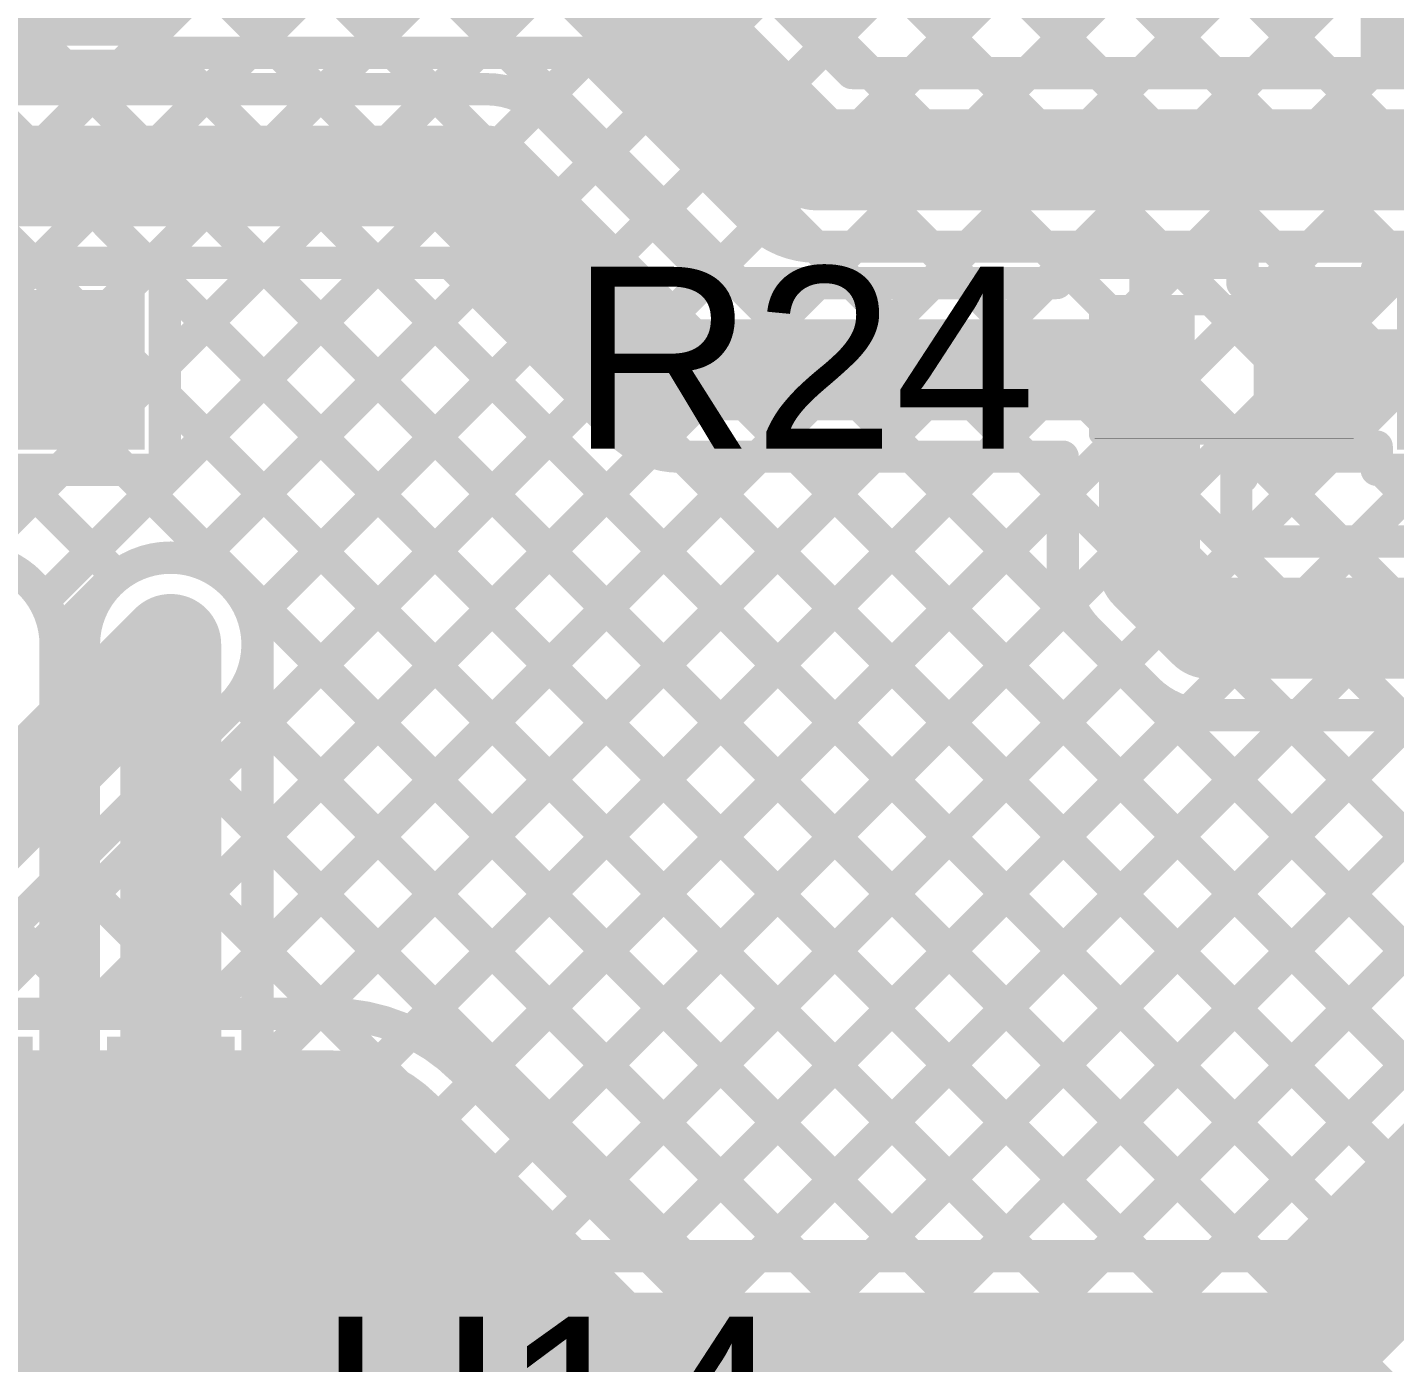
# Model space of a CAD drawing. Header units: millimetres. Extents: x -0.08 to 7.12, y -0.08 to 3.98.
# Drawn here: x 2.5545 to 2.8931, y 1.7122 to 2.0428 of the extents above; entities that cross this region are included whole.
import ezdxf

# ---------------------------------------------------------------- set-up
doc = ezdxf.new("R2010")
doc.units = ezdxf.units.MM
doc.header["$MEASUREMENT"] = 0
for name, color, linetype in [('BottomLayer', 5, 'Continuous'), ('TopLayer', 1, 'Continuous'), ('TopOverlay', 2, 'Continuous'), ('TopPaste', 8, 'Continuous'), ('TopSolder', 216, 'Continuous'), ('ViaHoleLayer', 16, 'Continuous')]:
    doc.layers.add(name, color=color, linetype=linetype)
doc.styles.add('Arial', font='', dxfattribs={"height": 0.2})
doc.styles.get('Arial').set_extended_font_data('Arial')

# ---------------------------------------------------------------- blocks, each defined once
blk = doc.blocks.new('SOP_16_150____26')
at = {"layer": 'TopLayer'}
blk.add_hatch(color=1, dxfattribs=at).paths.add_polyline_path([(-0.13484, 0.18681), (-0.09154, 0.18681), (-0.09154, 0.16319), (-0.13484, 0.16319)])
at = {"layer": 'TopOverlay'}
blk.add_hatch(color=2, dxfattribs=at).paths.add_polyline_path([(-0.088, 0.16), (-0.077, 0.16), (-0.077, 0.186), (-0.088, 0.186)])
at = {"layer": 'TopPaste'}
blk.add_hatch(color=8, dxfattribs=at).paths.add_polyline_path([(-0.13484, 0.18681), (-0.09154, 0.18681), (-0.09154, 0.16319), (-0.13484, 0.16319)])
at = {"layer": 'TopSolder'}
for points in [[(-0.13884, 0.19081), (-0.08754, 0.19081), (-0.08754, 0.15919), (-0.13884, 0.15919)], [(-0.13884, 0.14081), (-0.08754, 0.14081), (-0.08754, 0.10919), (-0.13884, 0.10919)]]:
    blk.add_hatch(color=216, dxfattribs=at).paths.add_polyline_path(points)
at = {"layer": 'TopOverlay', "const_width": 0.005}
for points in [[(-0.075, 0.192), (-0.075, 0.198)], [(0.075, 0.198), (-0.075, 0.198)], [(-0.146, 0.171), (-0.146, 0.181)], [(-0.141, 0.176), (-0.146, 0.181)], [(-0.146, 0.171), (-0.141, 0.176)]]:
    blk.add_lwpolyline(points, dxfattribs=at)
at = {"layer": 'TopOverlay', "const_width": 0.0025}
for points in [[(-0.07625, 0.198, 1), (-0.07375, 0.198, 1)], [(-0.07625, 0.198, 1), (-0.07375, 0.198, 1)], [(-0.07625, 0.192, 1), (-0.07375, 0.192, 1)], [(-0.14725, 0.181, 1), (-0.14475, 0.181, 1)], [(-0.14725, 0.181, 1), (-0.14475, 0.181, 1)], [(-0.14225, 0.176, 1), (-0.13975, 0.176, 1)], [(-0.14225, 0.176, 1), (-0.13975, 0.176, 1)], [(-0.14725, 0.171, 1), (-0.14475, 0.171, 1)], [(-0.14725, 0.171, 1), (-0.14475, 0.171, 1)]]:
    blk.add_lwpolyline(points, format="xyb", close=True, dxfattribs=at)
blk = doc.blocks.new('SOP_4_2_54_32')
at = {"layer": 'TopLayer'}
for points in [[(-0.15157, 0.06575), (-0.09449, 0.06575), (-0.09449, 0.03425), (-0.15157, 0.03425)], [(0.09449, 0.06575), (0.15157, 0.06575), (0.15157, 0.03425), (0.09449, 0.03425)], [(-0.15157, -0.03425), (-0.09449, -0.03425), (-0.09449, -0.06575), (-0.15157, -0.06575)], [(0.09449, -0.03425), (0.15157, -0.03425), (0.15157, -0.06575), (0.09449, -0.06575)]]:
    blk.add_hatch(color=1, dxfattribs=at).paths.add_polyline_path(points)
at = {"layer": 'TopPaste'}
for points in [[(-0.15157, 0.06575), (-0.09449, 0.06575), (-0.09449, 0.03425), (-0.15157, 0.03425)], [(0.09449, 0.06575), (0.15157, 0.06575), (0.15157, 0.03425), (0.09449, 0.03425)], [(-0.15157, -0.03425), (-0.09449, -0.03425), (-0.09449, -0.06575), (-0.15157, -0.06575)], [(0.09449, -0.03425), (0.15157, -0.03425), (0.15157, -0.06575), (0.09449, -0.06575)]]:
    blk.add_hatch(color=8, dxfattribs=at).paths.add_polyline_path(points)
at = {"layer": 'TopSolder'}
for points in [[(-0.15557, 0.06975), (-0.09049, 0.06975), (-0.09049, 0.03025), (-0.15557, 0.03025)], [(0.09049, 0.06975), (0.15557, 0.06975), (0.15557, 0.03025), (0.09049, 0.03025)], [(-0.15557, -0.03025), (-0.09049, -0.03025), (-0.09049, -0.06975), (-0.15557, -0.06975)], [(0.09049, -0.03025), (0.15557, -0.03025), (0.15557, -0.06975), (0.09049, -0.06975)]]:
    blk.add_hatch(color=216, dxfattribs=at).paths.add_polyline_path(points)
at = {"layer": 'TopOverlay', "const_width": 0.005}
for points in [[(-0.052, 0.081), (0.066, 0.081)], [(-0.163, 0.048), (-0.163, 0.058)], [(-0.163, 0.058), (-0.158, 0.053)], [(-0.163, 0.048), (-0.158, 0.053)], [(-0.052, -0.081), (0.066, -0.081)]]:
    blk.add_lwpolyline(points, dxfattribs=at)
at = {"layer": 'TopOverlay', "const_width": 0.0025}
for points in [[(-0.05325, 0.081, 1), (-0.05075, 0.081, 1)], [(0.06475, 0.081, 1), (0.06725, 0.081, 1)], [(-0.16425, 0.058, 1), (-0.16175, 0.058, 1)], [(-0.16425, 0.058, 1), (-0.16175, 0.058, 1)], [(-0.15925, 0.053, 1), (-0.15675, 0.053, 1)], [(-0.15925, 0.053, 1), (-0.15675, 0.053, 1)], [(-0.16425, 0.048, 1), (-0.16175, 0.048, 1)], [(-0.16425, 0.048, 1), (-0.16175, 0.048, 1)], [(-0.05325, -0.081, 1), (-0.05075, -0.081, 1)], [(0.06475, -0.081, 1), (0.06725, -0.081, 1)]]:
    blk.add_lwpolyline(points, format="xyb", close=True, dxfattribs=at)
blk = doc.blocks.new('SOP_4_2_54_33')
at = {"layer": 'TopLayer'}
for points in [[(-0.15157, 0.06575), (-0.09449, 0.06575), (-0.09449, 0.03425), (-0.15157, 0.03425)], [(0.09449, 0.06575), (0.15157, 0.06575), (0.15157, 0.03425), (0.09449, 0.03425)], [(-0.15157, -0.03425), (-0.09449, -0.03425), (-0.09449, -0.06575), (-0.15157, -0.06575)], [(0.09449, -0.03425), (0.15157, -0.03425), (0.15157, -0.06575), (0.09449, -0.06575)]]:
    blk.add_hatch(color=1, dxfattribs=at).paths.add_polyline_path(points)
at = {"layer": 'TopPaste'}
for points in [[(-0.15157, 0.06575), (-0.09449, 0.06575), (-0.09449, 0.03425), (-0.15157, 0.03425)], [(0.09449, 0.06575), (0.15157, 0.06575), (0.15157, 0.03425), (0.09449, 0.03425)], [(-0.15157, -0.03425), (-0.09449, -0.03425), (-0.09449, -0.06575), (-0.15157, -0.06575)], [(0.09449, -0.03425), (0.15157, -0.03425), (0.15157, -0.06575), (0.09449, -0.06575)]]:
    blk.add_hatch(color=8, dxfattribs=at).paths.add_polyline_path(points)
at = {"layer": 'TopSolder'}
for points in [[(-0.15557, 0.06975), (-0.09049, 0.06975), (-0.09049, 0.03025), (-0.15557, 0.03025)], [(0.09049, 0.06975), (0.15557, 0.06975), (0.15557, 0.03025), (0.09049, 0.03025)], [(-0.15557, -0.03025), (-0.09049, -0.03025), (-0.09049, -0.06975), (-0.15557, -0.06975)], [(0.09049, -0.03025), (0.15557, -0.03025), (0.15557, -0.06975), (0.09049, -0.06975)]]:
    blk.add_hatch(color=216, dxfattribs=at).paths.add_polyline_path(points)
at = {"layer": 'TopOverlay', "const_width": 0.005}
for points in [[(-0.052, 0.081), (0.066, 0.081)], [(-0.163, 0.048), (-0.163, 0.058)], [(-0.163, 0.058), (-0.158, 0.053)], [(-0.163, 0.048), (-0.158, 0.053)], [(-0.052, -0.081), (0.066, -0.081)]]:
    blk.add_lwpolyline(points, dxfattribs=at)
at = {"layer": 'TopOverlay', "const_width": 0.0025}
for points in [[(-0.05325, 0.081, 1), (-0.05075, 0.081, 1)], [(0.06475, 0.081, 1), (0.06725, 0.081, 1)], [(-0.16425, 0.058, 1), (-0.16175, 0.058, 1)], [(-0.16425, 0.058, 1), (-0.16175, 0.058, 1)], [(-0.15925, 0.053, 1), (-0.15675, 0.053, 1)], [(-0.15925, 0.053, 1), (-0.15675, 0.053, 1)], [(-0.16425, 0.048, 1), (-0.16175, 0.048, 1)], [(-0.16425, 0.048, 1), (-0.16175, 0.048, 1)], [(-0.05325, -0.081, 1), (-0.05075, -0.081, 1)], [(0.06475, -0.081, 1), (0.06725, -0.081, 1)]]:
    blk.add_lwpolyline(points, format="xyb", close=True, dxfattribs=at)
blk = doc.blocks.new('R___0402_46')
at = {"layer": 'TopLayer'}
for points in [[(-0.0275, -0.0125), (-0.0275, 0.0125), (-0.0095, 0.0125), (-0.0095, -0.0125)], [(0.0095, -0.0125), (0.0095, 0.0125), (0.0275, 0.0125), (0.0275, -0.0125)]]:
    blk.add_hatch(color=1, dxfattribs=at).paths.add_polyline_path(points)
at = {"layer": 'TopPaste'}
for points in [[(-0.0275, -0.0125), (-0.0275, 0.0125), (-0.0095, 0.0125), (-0.0095, -0.0125)], [(0.0095, -0.0125), (0.0095, 0.0125), (0.0275, 0.0125), (0.0275, -0.0125)]]:
    blk.add_hatch(color=8, dxfattribs=at).paths.add_polyline_path(points)
at = {"layer": 'TopSolder'}
for points in [[(-0.02967, -0.01467), (-0.02967, 0.01467), (-0.00733, 0.01467), (-0.00733, -0.01467)], [(0.00733, -0.01467), (0.00733, 0.01467), (0.02967, 0.01467), (0.02967, -0.01467)]]:
    blk.add_hatch(color=216, dxfattribs=at).paths.add_polyline_path(points)
at = {"layer": 'TopOverlay'}
for points, const_width in [([(-0.031, 0.016), (0.031, 0.016)], 0.005), ([(-0.031, -0.016), (-0.031, 0.016)], 0.005), ([(0.031, -0.016), (0.031, 0.016)], 0.005), ([(-0.031, -0.016), (0.031, -0.016)], 0.005), ([(-0.032, -0.017), (0.032, -0.017)], 0.000127)]:
    blk.add_lwpolyline(points, dxfattribs=dict(at, const_width=const_width))
for points, const_width in [([(-0.03225, 0.016, 1), (-0.02975, 0.016, 1)], 0.0025), ([(-0.03225, 0.016, 1), (-0.02975, 0.016, 1)], 0.0025), ([(0.02975, 0.016, 1), (0.03225, 0.016, 1)], 0.0025), ([(0.02975, 0.016, 1), (0.03225, 0.016, 1)], 0.0025), ([(-0.03225, -0.016, 1), (-0.02975, -0.016, 1)], 0.0025), ([(-0.03225, -0.016, 1), (-0.02975, -0.016, 1)], 0.0025), ([(0.02975, -0.016, 1), (0.03225, -0.016, 1)], 0.0025), ([(0.02975, -0.016, 1), (0.03225, -0.016, 1)], 0.0025), ([(-0.03203, -0.017, 1), (-0.03197, -0.017, 1)], 0.0000635), ([(0.03197, -0.017, 1), (0.03203, -0.017, 1)], 0.0000635)]:
    blk.add_lwpolyline(points, format="xyb", close=True, dxfattribs=dict(at, const_width=const_width))

msp = doc.modelspace()

# ---------------------------------------------------------------- hatches: boundary and pattern name
at = {"layer": 'BottomLayer'}
h = msp.add_hatch(color=5, dxfattribs=at)
edge = h.paths.add_edge_path()
edge.add_arc((2.59, 1.89), 0.01181, 0, 360)
at = {"layer": 'TopLayer'}
h = msp.add_hatch(color=1, dxfattribs=at)
edge = h.paths.add_edge_path()
edge.add_arc((2.59, 1.89), 0.01181, 0, 360)
at = {"layer": 'ViaHoleLayer'}
h = msp.add_hatch(color=16, dxfattribs=at)
edge = h.paths.add_edge_path()
edge.add_arc((2.59, 1.89), 0.00591, 0, 360)

# ---------------------------------------------------------------- linework, layer by layer
at = {"layer": 'BottomLayer'}
for points, const_width in [([(2.39821, 2.36832), (3.2721, 1.49443)], 0.008), ([(2.42649, 2.36832), (3.2721, 1.52271)], 0.008), ([(2.45478, 2.36832), (3.2721, 1.551)], 0.008), ([(2.46327, 1.94713), (2.88446, 2.36832)], 0.008), ([(2.47742, 1.93299), (2.91275, 2.36832)], 0.008), ([(2.48306, 2.36832), (3.2721, 1.57928)], 0.008), ([(2.49156, 1.91885), (2.94103, 2.36832)], 0.008), ([(2.50569, 1.9047), (2.96932, 2.36832)], 0.008), ([(2.51135, 2.36832), (3.2721, 1.60757)], 0.008), ([(2.53963, 2.36832), (3.2721, 1.63585)], 0.008), ([(2.54077, 1.91149), (2.9976, 2.36832)], 0.008), ([(2.54092, 1.7985), (3.11074, 2.36832)], 0.008), ([(2.55851, 1.90094), (3.02588, 2.36832)], 0.008), ([(2.56791, 2.36832), (3.2721, 1.66414)], 0.008), ([(2.5692, 1.7985), (3.13902, 2.36832)], 0.008), ([(2.59638, 1.91053), (3.05417, 2.36832)], 0.008), ([(2.59749, 1.7985), (3.16731, 2.36832)], 0.008), ([(2.61053, 1.89639), (3.08245, 2.36832)], 0.008), ([(2.51227, 2.22598), (3.2721, 1.46615)], 0.008), ([(2.44339, 2.21), (3.21839, 1.435)], 0.008), ([(2.47167, 2.21), (3.24667, 1.435)], 0.008), ([(2.50257, 2.20739), (3.2721, 1.43786)], 0.008), ([(2.62577, 1.7985), (3.01894, 2.19167)], 0.008), ([(2.43738, 2.18773), (3.19011, 1.435)], 0.008), ([(2.42911, 2.16771), (3.16182, 1.435)], 0.008), ([(2.32037, 2.16331), (2.57675, 1.90693)], 0.008), ([(2.34866, 2.16331), (3.07697, 1.435)], 0.008), ([(2.37694, 2.16331), (3.10525, 1.435)], 0.008), ([(2.40523, 2.16331), (3.13354, 1.435)], 0.008), ([(2.64946, 1.7939), (3.01782, 2.16226)], 0.008), ([(2.66545, 1.78161), (3.01782, 2.13398)], 0.008), ([(2.67959, 1.76747), (3.02592, 2.1138)], 0.008), ([(2.69374, 1.75333), (3.04006, 2.09966)], 0.008), ([(2.70788, 1.73919), (3.05421, 2.08551)], 0.008), ([(2.72202, 1.72504), (3.06835, 2.07137)], 0.008), ([(2.73616, 1.7109), (3.08249, 2.05723)], 0.008), ([(2.7503, 1.69676), (3.09663, 2.04309)], 0.008), ([(2.76445, 1.68262), (3.11078, 2.02895)], 0.008), ([(2.77859, 1.66847), (3.12492, 2.0148)], 0.008), ([(2.79273, 1.65433), (3.13906, 2.00066)], 0.008), ([(2.80687, 1.64019), (3.1532, 1.98652)], 0.008), ([(2.56142, 1.89183), (2.5748, 1.9052)], 0.008), ([(2.51394, 1.81394), (2.59, 1.89)], 0.025), ([(2.60693, 1.87675), (3.04868, 1.435)], 0.008), ([(2.52914, 1.79873), (2.6052, 1.8748)], 0.008), ([(2.5929, 1.8625), (2.83957, 1.61583)], 0.008), ([(2.57876, 1.84836), (2.62862, 1.7985)], 0.008), ([(2.56462, 1.83421), (2.60033, 1.7985)], 0.008), ([(2.55048, 1.82007), (2.57205, 1.7985)], 0.008), ([(2.5289, 1.7985), (2.6293, 1.7985)], 0.008), ([(1.905, 1.752), (2.6293, 1.752)], 0.075), ([(2.6293, 1.752), (2.82164, 1.55966)], 0.075), ([(2.66218, 1.78488), (2.82878, 1.61829)], 0.008)]:
    msp.add_lwpolyline(points, dxfattribs=dict(at, const_width=const_width))
at = {"layer": 'BottomLayer', "const_width": 0.008}
for points in [[(2.5248, 1.9052, -0.637827), (2.56142, 1.89183)], [(2.5748, 1.9052, -0.668179), (2.6115, 1.89)], [(2.6115, 1.89, -0.198912), (2.6052, 1.8748)], [(2.6293, 1.7985, -0.198912), (2.66218, 1.78488)], [(2.6293, 1.7985, -0.198912), (2.66218, 1.78488)]]:
    msp.add_lwpolyline(points, format="xyb", dxfattribs=at)
at = {"layer": 'BottomLayer'}
for points, const_width in [([(2.59438, 1.91053, 1), (2.59838, 1.91053, 1)], 0.004), ([(2.57475, 1.90693, 1), (2.57875, 1.90693, 1)], 0.004), ([(2.5728, 1.9052, 1), (2.5768, 1.9052, 1)], 0.004), ([(2.5728, 1.9052, 1), (2.5768, 1.9052, 1)], 0.004), ([(2.55651, 1.90094, 1), (2.56051, 1.90094, 1)], 0.004), ([(2.58375, 1.89, 1), (2.59625, 1.89, 1)], 0.0125), ([(2.60853, 1.89639, 1), (2.61253, 1.89639, 1)], 0.004), ([(2.55942, 1.89183, 1), (2.56342, 1.89183, 1)], 0.004), ([(2.55942, 1.89183, 1), (2.56342, 1.89183, 1)], 0.004), ([(2.6095, 1.89, 1), (2.6135, 1.89, 1)], 0.004), ([(2.6095, 1.89, 1), (2.6135, 1.89, 1)], 0.004), ([(2.60493, 1.87675, 1), (2.60893, 1.87675, 1)], 0.004), ([(2.6032, 1.8748, 1), (2.6072, 1.8748, 1)], 0.004), ([(2.6032, 1.8748, 1), (2.6072, 1.8748, 1)], 0.004), ([(2.5909, 1.8625, 1), (2.5949, 1.8625, 1)], 0.004), ([(2.57676, 1.84836, 1), (2.58076, 1.84836, 1)], 0.004), ([(2.56262, 1.83421, 1), (2.56662, 1.83421, 1)], 0.004), ([(2.5672, 1.7985, 1), (2.5712, 1.7985, 1)], 0.004), ([(2.57005, 1.7985, 1), (2.57405, 1.7985, 1)], 0.004), ([(2.59549, 1.7985, 1), (2.59949, 1.7985, 1)], 0.004), ([(2.59833, 1.7985, 1), (2.60233, 1.7985, 1)], 0.004), ([(2.62377, 1.7985, 1), (2.62777, 1.7985, 1)], 0.004), ([(2.62662, 1.7985, 1), (2.63062, 1.7985, 1)], 0.004), ([(2.6273, 1.7985, 1), (2.6313, 1.7985, 1)], 0.004), ([(2.6273, 1.7985, 1), (2.6313, 1.7985, 1)], 0.004), ([(2.6273, 1.7985, 1), (2.6313, 1.7985, 1)], 0.004), ([(2.64746, 1.7939, 1), (2.65146, 1.7939, 1)], 0.004), ([(2.61055, 1.752, 1), (2.64805, 1.752, 1)], 0.0375), ([(2.61055, 1.752, 1), (2.64805, 1.752, 1)], 0.0375), ([(2.66018, 1.78488, 1), (2.66418, 1.78488, 1)], 0.004), ([(2.66018, 1.78488, 1), (2.66418, 1.78488, 1)], 0.004), ([(2.66018, 1.78488, 1), (2.66418, 1.78488, 1)], 0.004), ([(2.66345, 1.78161, 1), (2.66745, 1.78161, 1)], 0.004), ([(2.67759, 1.76747, 1), (2.68159, 1.76747, 1)], 0.004), ([(2.69174, 1.75333, 1), (2.69574, 1.75333, 1)], 0.004), ([(2.70588, 1.73919, 1), (2.70988, 1.73919, 1)], 0.004), ([(2.72002, 1.72504, 1), (2.72402, 1.72504, 1)], 0.004), ([(2.73416, 1.7109, 1), (2.73816, 1.7109, 1)], 0.004)]:
    msp.add_lwpolyline(points, format="xyb", close=True, dxfattribs=dict(at, const_width=const_width))
at = {"layer": 'TopLayer'}
for points, const_width in [([(2.51191, 2.39604), (2.87645, 2.0315)], 0.008), ([(2.49777, 2.3819), (2.84816, 2.0315)], 0.008), ([(2.48363, 2.36776), (2.81988, 2.0315)], 0.008), ([(2.46948, 2.35361), (2.7916, 2.0315)], 0.008), ([(2.45534, 2.33947), (2.76331, 2.0315)], 0.008), ([(2.75217, 2.03804), (2.97823, 2.26409)], 0.008), ([(2.77392, 2.0315), (2.97823, 2.23581)], 0.008), ([(2.8022, 2.0315), (2.97823, 2.20753)], 0.008), ([(2.83049, 2.0315), (2.97823, 2.17924)], 0.008), ([(2.88865, 2.03325), (2.88865, 2.08275)], 0.008), ([(2.71701, 2.0732), (2.75871, 2.0315)], 0.008), ([(2.70181, 2.058), (2.74981, 2.01)], 0.025), ([(2.85877, 2.0315), (2.88865, 2.06138)], 0.008), ([(2.58856, 2.0365), (2.6929, 2.0365)], 0.008), ([(2.58856, 2.03325), (2.58856, 2.0365)], 0.008), ([(2.58861, 2.0365), (2.59761, 2.0275)], 0.008), ([(2.60021, 2.0275), (2.60921, 2.0365)], 0.008), ([(2.61689, 2.0365), (2.62589, 2.0275)], 0.008), ([(2.6285, 2.0275), (2.6375, 2.0365)], 0.008), ([(2.64517, 2.0365), (2.65417, 2.0275)], 0.008), ([(2.65678, 2.0275), (2.66578, 2.0365)], 0.008), ([(2.67346, 2.0365), (2.73046, 1.9795)], 0.008), ([(2.68087, 2.0233), (2.69348, 2.03592)], 0.008), ([(2.6929, 2.0365), (2.7346, 1.9948)], 0.008), ([(2.51348, 2.03325), (2.58856, 2.03325)], 0.008), ([(2.56357, 2.03325), (2.56932, 2.0275)], 0.008), ([(2.57193, 2.0275), (2.57768, 2.03325)], 0.008), ([(2.75871, 2.0315), (3.01309, 2.0315)], 0.008), ([(2.88865, 2.03325), (2.96374, 2.03325)], 0.008), ([(2.46911, 2.0275), (2.66811, 2.0275)], 0.008), ([(2.68331, 2.0212), (2.72502, 1.9795)], 0.008), ([(2.69518, 2.00933), (2.70763, 2.02178)], 0.008), ([(2.74981, 2.01), (3.022, 2.01)], 0.025), ([(2.46911, 2.006), (2.66811, 2.006)], 0.025), ([(2.66811, 2.006), (2.71611, 1.958)], 0.025), ([(2.70933, 1.99519), (2.72177, 2.00763)], 0.008), ([(2.72347, 1.98105), (2.73597, 1.99355)], 0.008), ([(2.74974, 1.9885), (2.75874, 1.9795)], 0.008), ([(2.74981, 1.9885), (3.022, 1.9885)], 0.008), ([(2.7502, 1.9795), (2.7592, 1.9885)], 0.008), ([(2.77803, 1.9885), (2.78703, 1.9795)], 0.008), ([(2.77849, 1.9795), (2.78749, 1.9885)], 0.008), ([(2.80631, 1.9885), (2.81031, 1.9845)], 0.008), ([(2.81177, 1.9845), (2.81577, 1.9885)], 0.008), ([(2.8346, 1.9885), (2.8386, 1.9845)], 0.008), ([(2.84006, 1.9845), (2.84406, 1.9885)], 0.008), ([(2.86288, 1.9885), (2.87188, 1.9795)], 0.008), ([(2.86334, 1.9795), (2.87234, 1.9885)], 0.008), ([(2.89116, 1.9885), (2.89692, 1.98275)], 0.008), ([(2.89487, 1.98275), (2.90062, 1.9885)], 0.008), ([(2.47802, 1.9845), (2.65921, 1.9845)], 0.008), ([(2.55851, 1.90094), (2.64207, 1.9845)], 0.008), ([(2.58856, 1.95928), (2.61378, 1.9845)], 0.008), ([(2.61232, 1.9845), (2.85832, 1.7385)], 0.008), ([(2.64061, 1.9845), (2.87735, 1.74776)], 0.008), ([(2.65921, 1.9845), (2.70091, 1.9428)], 0.008), ([(2.80939, 1.98212), (2.81177, 1.9845)], 0.008), ([(2.80939, 1.9845), (2.85539, 1.9845)], 0.008), ([(2.80939, 1.9795), (2.80939, 1.9845)], 0.008), ([(2.85539, 1.9795), (2.85539, 1.9845)], 0.008), ([(2.51348, 1.98275), (2.58856, 1.98275)], 0.008), ([(2.58579, 1.98275), (2.58856, 1.97997)], 0.008), ([(2.58856, 1.93325), (2.58856, 1.98275)], 0.008), ([(2.80677, 1.9795), (2.80939, 1.98212)], 0.008), ([(2.83239, 1.958), (2.83239, 1.9805)], 0.01), ([(2.88865, 1.98275), (2.96374, 1.98275)], 0.008), ([(2.88865, 1.977), (2.88865, 1.98275)], 0.008), ([(2.58856, 1.97997), (2.83004, 1.7385)], 0.008), ([(2.59638, 1.91053), (2.66478, 1.97893)], 0.008), ([(2.72502, 1.9795), (2.80939, 1.9795)], 0.008), ([(2.85539, 1.9795), (2.88739, 1.9795)], 0.008), ([(2.86809, 1.7385), (3.1028, 1.9732)], 0.008), ([(2.479, 1.958), (2.55102, 1.958)], 0.025), ([(2.61053, 1.89639), (2.67892, 1.96479)], 0.008), ([(2.71611, 1.958), (2.83239, 1.958)], 0.025), ([(2.83239, 1.90864), (2.83239, 1.958)], 0.025), ([(2.86939, 1.958), (2.92613, 1.958)], 0.02), ([(2.877, 1.717), (3.118, 1.958)], 0.025), ([(2.58856, 1.95169), (2.80175, 1.7385)], 0.008), ([(2.6115, 1.86908), (2.69306, 1.95064)], 0.008), ([(2.61081, 1.75526), (2.79206, 1.9365)], 0.008), ([(2.6115, 1.8408), (2.70857, 1.93787)], 0.008), ([(2.6115, 1.81251), (2.73549, 1.9365)], 0.008), ([(2.6115, 1.78423), (2.76377, 1.9365)], 0.008), ([(2.71611, 1.9365), (2.80939, 1.9365)], 0.008), ([(2.71689, 1.9365), (2.89149, 1.7619)], 0.008), ([(2.74517, 1.9365), (2.90563, 1.77604)], 0.008), ([(2.77346, 1.9365), (2.91978, 1.79018)], 0.008), ([(2.80174, 1.9365), (2.81089, 1.92735)], 0.008), ([(2.80939, 1.9315), (2.80939, 1.9365)], 0.008), ([(2.81089, 1.9315), (2.81089, 1.9365)], 0.008), ([(2.85389, 1.9315), (2.85389, 1.9365)], 0.008), ([(2.85539, 1.9315), (2.85539, 1.9365)], 0.008), ([(2.85539, 1.9365), (2.88739, 1.9365)], 0.008), ([(2.85592, 1.91552), (2.87691, 1.9365)], 0.008), ([(2.85831, 1.9365), (2.87931, 1.9155)], 0.008), ([(2.88865, 1.93325), (2.88865, 1.939)], 0.008), ([(2.51348, 1.93325), (2.58856, 1.93325)], 0.008), ([(2.54077, 1.91149), (2.56253, 1.93325)], 0.008), ([(2.55043, 1.93325), (2.57675, 1.90693)], 0.008), ([(2.57872, 1.93325), (2.77347, 1.7385)], 0.008), ([(2.88419, 1.9155), (2.90194, 1.93325)], 0.008), ([(2.88865, 1.93325), (2.96374, 1.93325)], 0.008), ([(2.88984, 1.93325), (2.9076, 1.9155)], 0.008), ([(2.81089, 1.90864), (2.81089, 1.9315)], 0.008), ([(2.85389, 1.91755), (2.85389, 1.9315)], 0.008), ([(2.62234, 1.7385), (2.81089, 1.92705)], 0.008), ([(2.83239, 1.90864), (2.84703, 1.894)], 0.025), ([(2.85594, 1.9155), (2.96943, 1.9155)], 0.008), ([(2.84703, 1.894), (2.97833, 1.894)], 0.025), ([(2.65062, 1.7385), (2.81253, 1.90041)], 0.008), ([(2.59, 1.76719), (2.59, 1.89)], 0.025), ([(2.56106, 1.89434), (2.5685, 1.8869)], 0.008), ([(2.81719, 1.89344), (2.83183, 1.8788)], 0.008), ([(2.5615, 1.76719), (2.5615, 1.89)], 0.008), ([(2.5685, 1.76719), (2.5685, 1.89)], 0.008), ([(2.6115, 1.76719), (2.6115, 1.89)], 0.008), ([(2.5615, 1.87565), (2.5685, 1.88265)], 0.008), ([(2.67891, 1.7385), (2.82552, 1.88511)], 0.008), ([(2.6115, 1.87218), (2.74518, 1.7385)], 0.008), ([(2.70719, 1.7385), (2.84183, 1.87314)], 0.008), ([(2.73548, 1.7385), (2.86948, 1.8725)], 0.008), ([(2.76376, 1.7385), (2.89776, 1.8725)], 0.008), ([(2.79205, 1.7385), (2.92605, 1.8725)], 0.008), ([(2.82033, 1.7385), (2.95433, 1.8725)], 0.008), ([(2.84703, 1.8725), (2.97833, 1.8725)], 0.008), ([(2.84861, 1.7385), (2.98316, 1.87305)], 0.008), ([(2.86574, 1.8725), (2.93392, 1.80432)], 0.008), ([(2.89403, 1.8725), (2.94806, 1.81847)], 0.008), ([(2.5615, 1.86562), (2.5685, 1.85862)], 0.008), ([(2.5615, 1.84737), (2.5685, 1.85437)], 0.008), ([(2.6115, 1.8439), (2.7169, 1.7385)], 0.008), ([(2.5615, 1.83733), (2.5685, 1.83033)], 0.008), ([(2.5615, 1.81908), (2.5685, 1.82608)], 0.008), ([(2.6115, 1.81562), (2.68862, 1.7385)], 0.008), ([(2.5615, 1.80905), (2.5685, 1.80205)], 0.008), ([(2.5615, 1.7908), (2.5685, 1.7978)], 0.008), ([(2.6115, 1.78733), (2.66033, 1.7385)], 0.008), ([(2.5615, 1.78076), (2.5685, 1.77376)], 0.008), ([(2.56082, 1.76184), (2.5685, 1.76951)], 0.008), ([(2.56081, 1.7385), (2.56081, 1.76179)], 0.008), ([(2.56919, 1.7385), (2.56919, 1.76179)], 0.008), ([(2.61081, 1.7385), (2.61081, 1.76179)], 0.008), ([(2.61081, 1.75974), (2.63205, 1.7385)], 0.008), ([(2.56081, 1.75317), (2.56919, 1.74479)], 0.008), ([(2.56577, 1.7385), (2.56919, 1.74192)], 0.008), ([(2.56081, 1.7385), (2.56919, 1.7385)], 0.008), ([(2.61081, 1.7385), (2.86809, 1.7385)], 0.008), ([(2.40464, 1.717), (2.877, 1.717)], 0.025)]:
    msp.add_lwpolyline(points, dxfattribs=dict(at, const_width=const_width))
for points, const_width in [([(2.75017, 2.03804, 1), (2.75417, 2.03804, 1)], 0.004), ([(2.58656, 2.0365, 1), (2.59056, 2.0365, 1)], 0.004), ([(2.58656, 2.0365, 1), (2.59056, 2.0365, 1)], 0.004), ([(2.58661, 2.0365, 1), (2.59061, 2.0365, 1)], 0.004), ([(2.60721, 2.0365, 1), (2.61121, 2.0365, 1)], 0.004), ([(2.61489, 2.0365, 1), (2.61889, 2.0365, 1)], 0.004), ([(2.6355, 2.0365, 1), (2.6395, 2.0365, 1)], 0.004), ([(2.64317, 2.0365, 1), (2.64717, 2.0365, 1)], 0.004), ([(2.66378, 2.0365, 1), (2.66778, 2.0365, 1)], 0.004), ([(2.67146, 2.0365, 1), (2.67546, 2.0365, 1)], 0.004), ([(2.6909, 2.0365, 1), (2.6949, 2.0365, 1)], 0.004), ([(2.6909, 2.0365, 1), (2.6949, 2.0365, 1)], 0.004), ([(2.69148, 2.03592, 1), (2.69548, 2.03592, 1)], 0.004), ([(2.56157, 2.03325, 1), (2.56557, 2.03325, 1)], 0.004), ([(2.57568, 2.03325, 1), (2.57968, 2.03325, 1)], 0.004), ([(2.58656, 2.03325, 1), (2.59056, 2.03325, 1)], 0.004), ([(2.58656, 2.03325, 1), (2.59056, 2.03325, 1)], 0.004), ([(2.75671, 2.0315, 1), (2.76071, 2.0315, 1)], 0.004), ([(2.75671, 2.0315, 1), (2.76071, 2.0315, 1)], 0.004), ([(2.76131, 2.0315, 1), (2.76531, 2.0315, 1)], 0.004), ([(2.77192, 2.0315, 1), (2.77592, 2.0315, 1)], 0.004), ([(2.7896, 2.0315, 1), (2.7936, 2.0315, 1)], 0.004), ([(2.8002, 2.0315, 1), (2.8042, 2.0315, 1)], 0.004), ([(2.81788, 2.0315, 1), (2.82188, 2.0315, 1)], 0.004), ([(2.82849, 2.0315, 1), (2.83249, 2.0315, 1)], 0.004), ([(2.84616, 2.0315, 1), (2.85016, 2.0315, 1)], 0.004), ([(2.85677, 2.0315, 1), (2.86077, 2.0315, 1)], 0.004), ([(2.87445, 2.0315, 1), (2.87845, 2.0315, 1)], 0.004), ([(2.88665, 2.03325, 1), (2.89065, 2.03325, 1)], 0.004), ([(2.88665, 2.03325, 1), (2.89065, 2.03325, 1)], 0.004), ([(2.56732, 2.0275, 1), (2.57132, 2.0275, 1)], 0.004), ([(2.56993, 2.0275, 1), (2.57393, 2.0275, 1)], 0.004), ([(2.59561, 2.0275, 1), (2.59961, 2.0275, 1)], 0.004), ([(2.59821, 2.0275, 1), (2.60221, 2.0275, 1)], 0.004), ([(2.62389, 2.0275, 1), (2.62789, 2.0275, 1)], 0.004), ([(2.6265, 2.0275, 1), (2.6305, 2.0275, 1)], 0.004), ([(2.65217, 2.0275, 1), (2.65617, 2.0275, 1)], 0.004), ([(2.65478, 2.0275, 1), (2.65878, 2.0275, 1)], 0.004), ([(2.66611, 2.0275, 1), (2.67011, 2.0275, 1)], 0.004), ([(2.66611, 2.0275, 1), (2.67011, 2.0275, 1)], 0.004), ([(2.66611, 2.0275, 1), (2.67011, 2.0275, 1)], 0.004), ([(2.67887, 2.0233, 1), (2.68287, 2.0233, 1)], 0.004), ([(2.68131, 2.0212, 1), (2.68531, 2.0212, 1)], 0.004), ([(2.68131, 2.0212, 1), (2.68531, 2.0212, 1)], 0.004), ([(2.68131, 2.0212, 1), (2.68531, 2.0212, 1)], 0.004), ([(2.70563, 2.02178, 1), (2.70963, 2.02178, 1)], 0.004), ([(2.74356, 2.01, 1), (2.75606, 2.01, 1)], 0.0125), ([(2.74356, 2.01, 1), (2.75606, 2.01, 1)], 0.0125), ([(2.66186, 2.006, 1), (2.67436, 2.006, 1)], 0.0125), ([(2.66186, 2.006, 1), (2.67436, 2.006, 1)], 0.0125), ([(2.69318, 2.00933, 1), (2.69718, 2.00933, 1)], 0.004), ([(2.71977, 2.00763, 1), (2.72377, 2.00763, 1)], 0.004), ([(2.70733, 1.99519, 1), (2.71133, 1.99519, 1)], 0.004), ([(2.7326, 1.9948, 1), (2.7366, 1.9948, 1)], 0.004), ([(2.7326, 1.9948, 1), (2.7366, 1.9948, 1)], 0.004), ([(2.7326, 1.9948, 1), (2.7366, 1.9948, 1)], 0.004), ([(2.73397, 1.99355, 1), (2.73797, 1.99355, 1)], 0.004), ([(2.74774, 1.9885, 1), (2.75174, 1.9885, 1)], 0.004), ([(2.74781, 1.9885, 1), (2.75181, 1.9885, 1)], 0.004), ([(2.74781, 1.9885, 1), (2.75181, 1.9885, 1)], 0.004), ([(2.74781, 1.9885, 1), (2.75181, 1.9885, 1)], 0.004), ([(2.7572, 1.9885, 1), (2.7612, 1.9885, 1)], 0.004), ([(2.77603, 1.9885, 1), (2.78003, 1.9885, 1)], 0.004), ([(2.78549, 1.9885, 1), (2.78949, 1.9885, 1)], 0.004), ([(2.80431, 1.9885, 1), (2.80831, 1.9885, 1)], 0.004), ([(2.81377, 1.9885, 1), (2.81777, 1.9885, 1)], 0.004), ([(2.8326, 1.9885, 1), (2.8366, 1.9885, 1)], 0.004), ([(2.84206, 1.9885, 1), (2.84606, 1.9885, 1)], 0.004), ([(2.86088, 1.9885, 1), (2.86488, 1.9885, 1)], 0.004), ([(2.87034, 1.9885, 1), (2.87434, 1.9885, 1)], 0.004), ([(2.88916, 1.9885, 1), (2.89316, 1.9885, 1)], 0.004), ([(2.61032, 1.9845, 1), (2.61432, 1.9845, 1)], 0.004), ([(2.61178, 1.9845, 1), (2.61578, 1.9845, 1)], 0.004), ([(2.63861, 1.9845, 1), (2.64261, 1.9845, 1)], 0.004), ([(2.64007, 1.9845, 1), (2.64407, 1.9845, 1)], 0.004), ([(2.65721, 1.9845, 1), (2.66121, 1.9845, 1)], 0.004), ([(2.65721, 1.9845, 1), (2.66121, 1.9845, 1)], 0.004), ([(2.80739, 1.9845, 1), (2.81139, 1.9845, 1)], 0.004), ([(2.80739, 1.9845, 1), (2.81139, 1.9845, 1)], 0.004), ([(2.80831, 1.9845, 1), (2.81231, 1.9845, 1)], 0.004), ([(2.80977, 1.9845, 1), (2.81377, 1.9845, 1)], 0.004), ([(2.80977, 1.9845, 1), (2.81377, 1.9845, 1)], 0.004), ([(2.8366, 1.9845, 1), (2.8406, 1.9845, 1)], 0.004), ([(2.83806, 1.9845, 1), (2.84206, 1.9845, 1)], 0.004), ([(2.85339, 1.9845, 1), (2.85739, 1.9845, 1)], 0.004), ([(2.85339, 1.9845, 1), (2.85739, 1.9845, 1)], 0.004), ([(2.58379, 1.98275, 1), (2.58779, 1.98275, 1)], 0.004), ([(2.58656, 1.98275, 1), (2.59056, 1.98275, 1)], 0.004), ([(2.58656, 1.98275, 1), (2.59056, 1.98275, 1)], 0.004), ([(2.72147, 1.98105, 1), (2.72547, 1.98105, 1)], 0.004), ([(2.80739, 1.98212, 1), (2.81139, 1.98212, 1)], 0.004), ([(2.80739, 1.98212, 1), (2.81139, 1.98212, 1)], 0.004), ([(2.82989, 1.9805, 1), (2.83489, 1.9805, 1)], 0.005), ([(2.88665, 1.98275, 1), (2.89065, 1.98275, 1)], 0.004), ([(2.88665, 1.98275, 1), (2.89065, 1.98275, 1)], 0.004), ([(2.89287, 1.98275, 1), (2.89687, 1.98275, 1)], 0.004), ([(2.89492, 1.98275, 1), (2.89892, 1.98275, 1)], 0.004), ([(2.58656, 1.97997, 1), (2.59056, 1.97997, 1)], 0.004), ([(2.58656, 1.97997, 1), (2.59056, 1.97997, 1)], 0.004), ([(2.66278, 1.97893, 1), (2.66678, 1.97893, 1)], 0.004), ([(2.72302, 1.9795, 1), (2.72702, 1.9795, 1)], 0.004), ([(2.72302, 1.9795, 1), (2.72702, 1.9795, 1)], 0.004), ([(2.72846, 1.9795, 1), (2.73246, 1.9795, 1)], 0.004), ([(2.7482, 1.9795, 1), (2.7522, 1.9795, 1)], 0.004), ([(2.75674, 1.9795, 1), (2.76074, 1.9795, 1)], 0.004), ([(2.77649, 1.9795, 1), (2.78049, 1.9795, 1)], 0.004), ([(2.78503, 1.9795, 1), (2.78903, 1.9795, 1)], 0.004), ([(2.80477, 1.9795, 1), (2.80877, 1.9795, 1)], 0.004), ([(2.80739, 1.9795, 1), (2.81139, 1.9795, 1)], 0.004), ([(2.80739, 1.9795, 1), (2.81139, 1.9795, 1)], 0.004), ([(2.85339, 1.9795, 1), (2.85739, 1.9795, 1)], 0.004), ([(2.85339, 1.9795, 1), (2.85739, 1.9795, 1)], 0.004), ([(2.86134, 1.9795, 1), (2.86534, 1.9795, 1)], 0.004), ([(2.86988, 1.9795, 1), (2.87388, 1.9795, 1)], 0.004), ([(2.88539, 1.9795, 1), (2.88939, 1.9795, 1)], 0.004), ([(2.88665, 1.977, 1), (2.89065, 1.977, 1)], 0.004), ([(2.54477, 1.958, 1), (2.55727, 1.958, 1)], 0.0125), ([(2.67692, 1.96479, 1), (2.68092, 1.96479, 1)], 0.004), ([(2.70986, 1.958, 1), (2.72236, 1.958, 1)], 0.0125), ([(2.70986, 1.958, 1), (2.72236, 1.958, 1)], 0.0125), ([(2.82614, 1.958, 1), (2.83864, 1.958, 1)], 0.0125), ([(2.82614, 1.958, 1), (2.83864, 1.958, 1)], 0.0125), ([(2.86439, 1.958, 1), (2.87439, 1.958, 1)], 0.01), ([(2.58656, 1.95928, 1), (2.59056, 1.95928, 1)], 0.004), ([(2.82989, 1.958, 1), (2.83489, 1.958, 1)], 0.005), ([(2.58656, 1.95169, 1), (2.59056, 1.95169, 1)], 0.004), ([(2.69106, 1.95064, 1), (2.69506, 1.95064, 1)], 0.004), ([(2.69891, 1.9428, 1), (2.70291, 1.9428, 1)], 0.004), ([(2.69891, 1.9428, 1), (2.70291, 1.9428, 1)], 0.004), ([(2.69891, 1.9428, 1), (2.70291, 1.9428, 1)], 0.004), ([(2.70657, 1.93787, 1), (2.71057, 1.93787, 1)], 0.004), ([(2.71411, 1.9365, 1), (2.71811, 1.9365, 1)], 0.004), ([(2.71411, 1.9365, 1), (2.71811, 1.9365, 1)], 0.004), ([(2.71411, 1.9365, 1), (2.71811, 1.9365, 1)], 0.004), ([(2.71489, 1.9365, 1), (2.71889, 1.9365, 1)], 0.004), ([(2.73349, 1.9365, 1), (2.73749, 1.9365, 1)], 0.004), ([(2.74317, 1.9365, 1), (2.74717, 1.9365, 1)], 0.004), ([(2.76177, 1.9365, 1), (2.76577, 1.9365, 1)], 0.004), ([(2.77146, 1.9365, 1), (2.77546, 1.9365, 1)], 0.004), ([(2.79006, 1.9365, 1), (2.79406, 1.9365, 1)], 0.004), ([(2.79974, 1.9365, 1), (2.80374, 1.9365, 1)], 0.004), ([(2.80739, 1.9365, 1), (2.81139, 1.9365, 1)], 0.004), ([(2.80739, 1.9365, 1), (2.81139, 1.9365, 1)], 0.004), ([(2.80889, 1.9365, 1), (2.81289, 1.9365, 1)], 0.004), ([(2.85189, 1.9365, 1), (2.85589, 1.9365, 1)], 0.004), ([(2.85339, 1.9365, 1), (2.85739, 1.9365, 1)], 0.004), ([(2.85339, 1.9365, 1), (2.85739, 1.9365, 1)], 0.004), ([(2.85631, 1.9365, 1), (2.86031, 1.9365, 1)], 0.004), ([(2.87491, 1.9365, 1), (2.87891, 1.9365, 1)], 0.004), ([(2.88539, 1.9365, 1), (2.88939, 1.9365, 1)], 0.004), ([(2.88665, 1.939, 1), (2.89065, 1.939, 1)], 0.004), ([(2.56053, 1.93325, 1), (2.56453, 1.93325, 1)], 0.004), ([(2.57672, 1.93325, 1), (2.58072, 1.93325, 1)], 0.004), ([(2.58656, 1.93325, 1), (2.59056, 1.93325, 1)], 0.004), ([(2.58656, 1.93325, 1), (2.59056, 1.93325, 1)], 0.004), ([(2.88665, 1.93325, 1), (2.89065, 1.93325, 1)], 0.004), ([(2.88665, 1.93325, 1), (2.89065, 1.93325, 1)], 0.004), ([(2.88784, 1.93325, 1), (2.89184, 1.93325, 1)], 0.004), ([(2.80739, 1.9315, 1), (2.81139, 1.9315, 1)], 0.004), ([(2.80889, 1.9315, 1), (2.81289, 1.9315, 1)], 0.004), ([(2.80889, 1.9315, 1), (2.81289, 1.9315, 1)], 0.004), ([(2.85189, 1.9315, 1), (2.85589, 1.9315, 1)], 0.004), ([(2.85189, 1.9315, 1), (2.85589, 1.9315, 1)], 0.004), ([(2.85339, 1.9315, 1), (2.85739, 1.9315, 1)], 0.004), ([(2.80889, 1.92735, 1), (2.81289, 1.92735, 1)], 0.004), ([(2.80889, 1.92705, 1), (2.81289, 1.92705, 1)], 0.004), ([(2.82614, 1.90864, 1), (2.83864, 1.90864, 1)], 0.0125), ([(2.82614, 1.90864, 1), (2.83864, 1.90864, 1)], 0.0125), ([(2.85189, 1.91755, 1), (2.85589, 1.91755, 1)], 0.004), ([(2.85392, 1.91552, 1), (2.85792, 1.91552, 1)], 0.004), ([(2.85394, 1.9155, 1), (2.85794, 1.9155, 1)], 0.004), ([(2.87731, 1.9155, 1), (2.88131, 1.9155, 1)], 0.004), ([(2.88219, 1.9155, 1), (2.88619, 1.9155, 1)], 0.004), ([(2.59438, 1.91053, 1), (2.59838, 1.91053, 1)], 0.004), ([(2.57475, 1.90693, 1), (2.57875, 1.90693, 1)], 0.004), ([(2.80889, 1.90864, 1), (2.81289, 1.90864, 1)], 0.004), ([(2.80889, 1.90864, 1), (2.81289, 1.90864, 1)], 0.004), ([(2.80889, 1.90864, 1), (2.81289, 1.90864, 1)], 0.004), ([(2.84078, 1.894, 1), (2.85328, 1.894, 1)], 0.0125), ([(2.84078, 1.894, 1), (2.85328, 1.894, 1)], 0.0125), ([(2.55651, 1.90094, 1), (2.56051, 1.90094, 1)], 0.004), ([(2.81053, 1.90041, 1), (2.81453, 1.90041, 1)], 0.004), ([(2.58375, 1.89, 1), (2.59625, 1.89, 1)], 0.0125), ([(2.60853, 1.89639, 1), (2.61253, 1.89639, 1)], 0.004), ([(2.55906, 1.89434, 1), (2.56306, 1.89434, 1)], 0.004), ([(2.81519, 1.89344, 1), (2.81919, 1.89344, 1)], 0.004), ([(2.81519, 1.89344, 1), (2.81919, 1.89344, 1)], 0.004), ([(2.81519, 1.89344, 1), (2.81919, 1.89344, 1)], 0.004), ([(2.5595, 1.89, 1), (2.5635, 1.89, 1)], 0.004), ([(2.5595, 1.89, 1), (2.5635, 1.89, 1)], 0.004), ([(2.5665, 1.89, 1), (2.5705, 1.89, 1)], 0.004), ([(2.5665, 1.89, 1), (2.5705, 1.89, 1)], 0.004), ([(2.6095, 1.89, 1), (2.6135, 1.89, 1)], 0.004), ([(2.6095, 1.89, 1), (2.6135, 1.89, 1)], 0.004), ([(2.5665, 1.8869, 1), (2.5705, 1.8869, 1)], 0.004), ([(2.5665, 1.88265, 1), (2.5705, 1.88265, 1)], 0.004), ([(2.82352, 1.88511, 1), (2.82752, 1.88511, 1)], 0.004), ([(2.82983, 1.8788, 1), (2.83383, 1.8788, 1)], 0.004), ([(2.82983, 1.8788, 1), (2.83383, 1.8788, 1)], 0.004), ([(2.82983, 1.8788, 1), (2.83383, 1.8788, 1)], 0.004), ([(2.5595, 1.87565, 1), (2.5635, 1.87565, 1)], 0.004), ([(2.6095, 1.87218, 1), (2.6135, 1.87218, 1)], 0.004), ([(2.83983, 1.87314, 1), (2.84383, 1.87314, 1)], 0.004), ([(2.84503, 1.8725, 1), (2.84903, 1.8725, 1)], 0.004), ([(2.84503, 1.8725, 1), (2.84903, 1.8725, 1)], 0.004), ([(2.84503, 1.8725, 1), (2.84903, 1.8725, 1)], 0.004), ([(2.86374, 1.8725, 1), (2.86774, 1.8725, 1)], 0.004), ([(2.86748, 1.8725, 1), (2.87148, 1.8725, 1)], 0.004), ([(2.89203, 1.8725, 1), (2.89603, 1.8725, 1)], 0.004), ([(2.6095, 1.86908, 1), (2.6135, 1.86908, 1)], 0.004), ([(2.5595, 1.86562, 1), (2.5635, 1.86562, 1)], 0.004), ([(2.5665, 1.85862, 1), (2.5705, 1.85862, 1)], 0.004), ([(2.5665, 1.85437, 1), (2.5705, 1.85437, 1)], 0.004), ([(2.5595, 1.84737, 1), (2.5635, 1.84737, 1)], 0.004), ([(2.6095, 1.8439, 1), (2.6135, 1.8439, 1)], 0.004), ([(2.6095, 1.8408, 1), (2.6135, 1.8408, 1)], 0.004), ([(2.5595, 1.83733, 1), (2.5635, 1.83733, 1)], 0.004), ([(2.5665, 1.83033, 1), (2.5705, 1.83033, 1)], 0.004), ([(2.5665, 1.82608, 1), (2.5705, 1.82608, 1)], 0.004), ([(2.5595, 1.81908, 1), (2.5635, 1.81908, 1)], 0.004), ([(2.6095, 1.81562, 1), (2.6135, 1.81562, 1)], 0.004), ([(2.6095, 1.81251, 1), (2.6135, 1.81251, 1)], 0.004), ([(2.5595, 1.80905, 1), (2.5635, 1.80905, 1)], 0.004), ([(2.5665, 1.80205, 1), (2.5705, 1.80205, 1)], 0.004), ([(2.5665, 1.7978, 1), (2.5705, 1.7978, 1)], 0.004), ([(2.5595, 1.7908, 1), (2.5635, 1.7908, 1)], 0.004), ([(2.6095, 1.78733, 1), (2.6135, 1.78733, 1)], 0.004), ([(2.6095, 1.78423, 1), (2.6135, 1.78423, 1)], 0.004), ([(2.5595, 1.78076, 1), (2.5635, 1.78076, 1)], 0.004), ([(2.5665, 1.77376, 1), (2.5705, 1.77376, 1)], 0.004), ([(2.58375, 1.76719, 1), (2.59625, 1.76719, 1)], 0.0125), ([(2.5595, 1.76719, 1), (2.5635, 1.76719, 1)], 0.004), ([(2.5595, 1.76719, 1), (2.5635, 1.76719, 1)], 0.004), ([(2.5665, 1.76951, 1), (2.5705, 1.76951, 1)], 0.004), ([(2.5665, 1.76719, 1), (2.5705, 1.76719, 1)], 0.004), ([(2.5665, 1.76719, 1), (2.5705, 1.76719, 1)], 0.004), ([(2.6095, 1.76719, 1), (2.6135, 1.76719, 1)], 0.004), ([(2.6095, 1.76719, 1), (2.6135, 1.76719, 1)], 0.004), ([(2.55881, 1.76179, 1), (2.56281, 1.76179, 1)], 0.004), ([(2.55881, 1.76179, 1), (2.56281, 1.76179, 1)], 0.004), ([(2.55882, 1.76184, 1), (2.56282, 1.76184, 1)], 0.004), ([(2.56719, 1.76179, 1), (2.57119, 1.76179, 1)], 0.004), ([(2.56719, 1.76179, 1), (2.57119, 1.76179, 1)], 0.004), ([(2.60881, 1.76179, 1), (2.61281, 1.76179, 1)], 0.004), ([(2.60881, 1.76179, 1), (2.61281, 1.76179, 1)], 0.004), ([(2.88949, 1.7619, 1), (2.89349, 1.7619, 1)], 0.004), ([(2.60881, 1.75974, 1), (2.61281, 1.75974, 1)], 0.004), ([(2.60881, 1.75526, 1), (2.61281, 1.75526, 1)], 0.004), ([(2.55881, 1.75317, 1), (2.56281, 1.75317, 1)], 0.004), ([(2.87535, 1.74776, 1), (2.87935, 1.74776, 1)], 0.004), ([(2.56719, 1.74479, 1), (2.57119, 1.74479, 1)], 0.004), ([(2.56719, 1.74192, 1), (2.57119, 1.74192, 1)], 0.004), ([(2.55881, 1.7385, 1), (2.56281, 1.7385, 1)], 0.004), ([(2.55881, 1.7385, 1), (2.56281, 1.7385, 1)], 0.004), ([(2.56377, 1.7385, 1), (2.56777, 1.7385, 1)], 0.004), ([(2.56719, 1.7385, 1), (2.57119, 1.7385, 1)], 0.004), ([(2.56719, 1.7385, 1), (2.57119, 1.7385, 1)], 0.004), ([(2.60881, 1.7385, 1), (2.61281, 1.7385, 1)], 0.004), ([(2.60881, 1.7385, 1), (2.61281, 1.7385, 1)], 0.004), ([(2.62034, 1.7385, 1), (2.62434, 1.7385, 1)], 0.004), ([(2.63005, 1.7385, 1), (2.63405, 1.7385, 1)], 0.004), ([(2.64862, 1.7385, 1), (2.65262, 1.7385, 1)], 0.004), ([(2.65833, 1.7385, 1), (2.66233, 1.7385, 1)], 0.004), ([(2.67691, 1.7385, 1), (2.68091, 1.7385, 1)], 0.004), ([(2.68662, 1.7385, 1), (2.69062, 1.7385, 1)], 0.004), ([(2.70519, 1.7385, 1), (2.70919, 1.7385, 1)], 0.004), ([(2.7149, 1.7385, 1), (2.7189, 1.7385, 1)], 0.004), ([(2.73348, 1.7385, 1), (2.73748, 1.7385, 1)], 0.004), ([(2.74318, 1.7385, 1), (2.74718, 1.7385, 1)], 0.004), ([(2.76176, 1.7385, 1), (2.76576, 1.7385, 1)], 0.004), ([(2.77147, 1.7385, 1), (2.77547, 1.7385, 1)], 0.004), ([(2.79005, 1.7385, 1), (2.79405, 1.7385, 1)], 0.004), ([(2.79975, 1.7385, 1), (2.80375, 1.7385, 1)], 0.004), ([(2.81833, 1.7385, 1), (2.82233, 1.7385, 1)], 0.004), ([(2.82804, 1.7385, 1), (2.83204, 1.7385, 1)], 0.004), ([(2.84661, 1.7385, 1), (2.85061, 1.7385, 1)], 0.004), ([(2.85632, 1.7385, 1), (2.86032, 1.7385, 1)], 0.004), ([(2.86609, 1.7385, 1), (2.87009, 1.7385, 1)], 0.004), ([(2.86609, 1.7385, 1), (2.87009, 1.7385, 1)], 0.004), ([(2.87075, 1.717, 1), (2.88325, 1.717, 1)], 0.0125), ([(2.87075, 1.717, 1), (2.88325, 1.717, 1)], 0.0125)]:
    msp.add_lwpolyline(points, format="xyb", close=True, dxfattribs=dict(at, const_width=const_width))
at = {"layer": 'TopLayer', "const_width": 0.008}
for points in [[(2.66811, 2.0275, -0.198912), (2.68331, 2.0212)], [(2.66811, 2.0275, -0.198912), (2.68331, 2.0212)], [(2.74981, 1.9885, -0.198912), (2.7346, 1.9948)], [(2.74981, 1.9885, -0.198912), (2.7346, 1.9948)], [(2.71611, 1.9365, -0.198912), (2.70091, 1.9428)], [(2.71611, 1.9365, -0.198912), (2.70091, 1.9428)], [(2.5185, 1.89, -1), (2.5615, 1.89)], [(2.5685, 1.89, -1), (2.6115, 1.89)], [(2.81719, 1.89344, -0.198912), (2.81089, 1.90864)], [(2.81719, 1.89344, -0.198912), (2.81089, 1.90864)], [(2.84703, 1.8725, -0.198912), (2.83183, 1.8788)], [(2.84703, 1.8725, -0.198912), (2.83183, 1.8788)], [(2.5615, 1.76719, -0.063547), (2.56081, 1.76179)], [(2.56919, 1.76179, -0.063547), (2.5685, 1.76719)], [(2.6115, 1.76719, -0.063547), (2.61081, 1.76179)]]:
    msp.add_lwpolyline(points, format="xyb", dxfattribs=at)

# ---------------------------------------------------------------- block references
for name, p in [('SOP_4_2_54_33', (2.42799, 2.008)), ('SOP_4_2_54_32', (3.04923, 2.008)), ('R___0402_46', (2.85089, 1.958))]:
    msp.add_blockref(name, p)
at = {"rotation": 270}
msp.add_blockref('SOP_16_150____26', (2.415, 1.654), dxfattribs=at)

# ---------------------------------------------------------------- texts
at = {"layer": 'TopOverlay', "style": 'Arial'}
for s, p in [('R24', (2.68891, 1.93851)), ('U14', (2.62677, 1.67851))]:
    msp.add_text(s, height=0.045, dxfattribs=at).set_placement(p)

doc.saveas('drawing.dxf')
